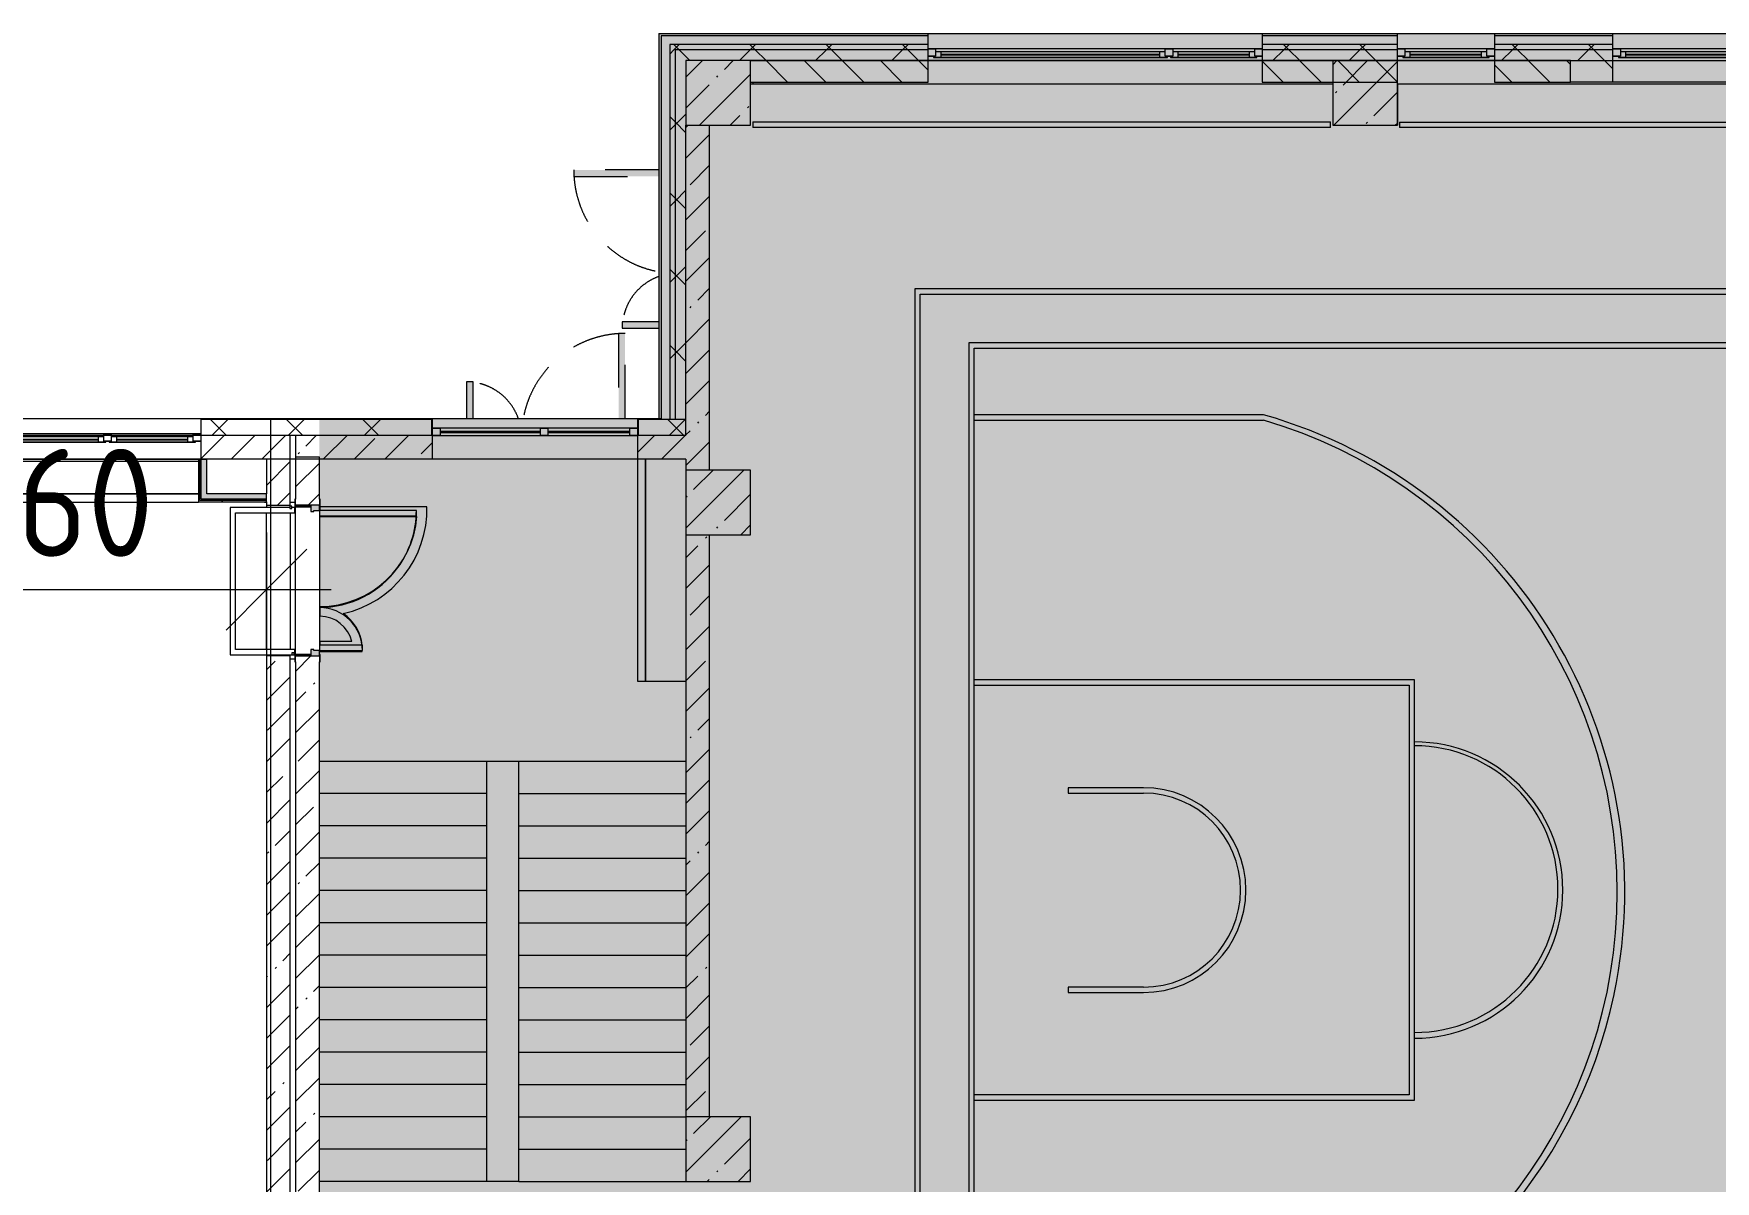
# Model space of a CAD drawing. Header units: millimetres. Extents: x 35157 to 232994, y -8553 to 29000.
# Drawn here: x 142094 to 157694, y 16700 to 27350 of the extents above; entities that cross this region are included whole.
import ezdxf

# ---------------------------------------------------------------- set-up
doc = ezdxf.new("R2010")
doc.units = ezdxf.units.MM
doc.linetypes.add('200_ШТРИХ__ш1_п0_6_', pattern=[800, 500, -300])
for name, color, linetype, lineweight in [('A-ANNO-DIMS', 7, 'Continuous', 9), ('A-ANNO-DIMS-500', 7, 'Continuous', 9), ('A-DETL-MBND-1', 7, '200_ШТРИХ__ш1_п0_6_', 9), ('A-GLAZ-2', 7, 'Continuous', 5), ('A-WALL', 7, 'Continuous', 9), ('A-WALL-9', 7, 'Continuous', 5), ('I-WALL-23', 7, 'Continuous', 5), ('S-COLS-1', 7, 'Continuous', 5), ('Оси', 7, 'Continuous', 9)]:
    doc.layers.add(name, color=color, linetype=linetype, lineweight=lineweight)
doc.layers.add('A-DETL-GENF-2', color=7, linetype='Continuous', lineweight=9, true_color=0xc0c0c0, transparency=0.4)
for name, color, linetype, lineweight, true_color in [('A-DOOR-4', 7, 'Continuous', 5, 0xe2e2e2), ('A-DOOR-5', 7, 'Continuous', 5, 0xb7b7b7), ('A-DOOR-FRAM-2', 7, 'Continuous', 5, 0xe2e2e2), ('A-DOOR-FRAM-3', 7, 'Continuous', 5, 0xaaaaaa), ('A-DOOR-FRAM-4', 7, 'Continuous', 5, 0xb7b7b7), ('A-FLOR-1', 7, 'Continuous', 5, 0xaaaaaa), ('A-FLOR-2', 7, 'Continuous', 5, 0xb7b7b7), ('A-GLAZ-3', 7, 'Continuous', 5, 0x737373), ('A-WALL-10', 7, 'Continuous', 9, 0x737373), ('A-WALL-11', 7, 'Continuous', 5, 0x737373), ('I-WALL-22', 7, 'Continuous', 9, 0xe7e7e7), ('I-WALL-24', 7, 'Continuous', 5, 0x737373), ('S-COLS-2', 7, 'Continuous', 5, 0x737373), ('S-STRS-2', 7, 'Continuous', 5, 0x737373)]:
    doc.layers.add(name, color=color, linetype=linetype, lineweight=lineweight, true_color=true_color)
doc.styles.add('ISOCPEUR_4', font='isocpeur.ttf', dxfattribs={"width": 0.9, "height": 1000})
doc.dimstyles.new('ISO-2_0_0_9К_Средний_округл2_1', dxfattribs={"dimscale": 304.8, "dimtxt": 995.981176, "dimasz": 2.46063, "dimexe": 1.968504, "dimexo": 0, "dimgap": 0, "dimtad": 1, "dimdec": 0, "dimrnd": 10, "dimzin": 0, "dimdsep": 46, "dimtxsty": 'ISOCPEUR_4', "dimblk1": 'OBLIQUE', "dimblk2": 'OBLIQUE', "dimsah": 1, "dimcen": 0.09, "dimdle": 1.968504, "dimazin": 0, "dimtfac": 1, "dimtdec": 4, "dimtix": 1, "dimtmove": 0, "dimatfit": 3, "dimfxl": 1, "dimtvp": 1, "dimtolj": 1, "dimtzin": 0, "dimarcsym": 2})
pattern_1 = [(45, (105984, 0), (-285.123, 285.123), []), (45, (106269.13, 0), (-285.123, 285.123), [504.031, -100.806, 16.764, -84.042])]
pattern_2 = [(45, (105984, 0), (-353.5534, 353.5534), []), (135, (105984, 0), (-353.5534, -353.5534), [])]
pattern_3 = [(45, (105984, 0), (-530.33, 530.33), []), (135, (105984, 0), (-530.33, -530.33), [])]

# ---------------------------------------------------------------- blocks, each defined once
blk = doc.blocks.new('BSC_Колонна _Прямоугольная - 600х600-V94-2_4_2_птичка')
at = {"layer": 'S-COLS-1'}
h = blk.add_hatch(dxfattribs=at)
h.set_pattern_fill('FP_104', color=256, style=0, pattern_type=2)
h.set_pattern_definition([(45, (-42460, -26800), (-285.123, 285.123), []), (45, (-42174.88, -26800), (-285.123, 285.123), [504.031, -100.806, 16.764, -84.042])])
h.paths.add_polyline_path([(-300, -300), (300, -300), (300, 300), (-300, 300), (-300, 39)])
at = {"layer": 'S-COLS-2'}
for p, q in [((300, 300), (-300, 300)), ((-300, 300), (-300, -300)), ((300, -300), (300, 300)), ((-300, -300), (300, -300))]:
    blk.add_line(p, q, dxfattribs=at)
blk = doc.blocks.new('BSC_Колонна _Прямоугольная - 600х600-V107-2_4_2_птичка')
at = {"layer": 'S-COLS-1'}
h = blk.add_hatch(dxfattribs=at)
h.set_pattern_fill('FP_114', color=256, style=0, pattern_type=2)
h.set_pattern_definition([(45, (-42460, -17000), (-285.123, 285.123), []), (45, (-42174.88, -17000), (-285.123, 285.123), [504.031, -100.806, 16.764, -84.042])])
h.paths.add_polyline_path([(-300, -300), (300, -300), (300, 300), (-300, 300)])
at = {"layer": 'S-COLS-2'}
for p, q in [((300, 300), (-300, 300)), ((-300, 300), (-300, -300)), ((300, -300), (300, 300)), ((-300, -300), (300, -300))]:
    blk.add_line(p, q, dxfattribs=at)
blk = doc.blocks.new('BSC_Колонна _Прямоугольная - 600х600-V108-2_4_2_птичка')
at = {"layer": 'S-COLS-1'}
h = blk.add_hatch(dxfattribs=at)
h.set_pattern_fill('FP_115', color=256, style=0, pattern_type=2)
h.set_pattern_definition([(45, (-42460, -23000), (-285.123, 285.123), []), (45, (-42174.88, -23000), (-285.123, 285.123), [504.031, -100.806, 16.764, -84.042])])
h.paths.add_polyline_path([(-300, -300), (300, -300), (300, 300), (-300, 300), (-300, -210)])
at = {"layer": 'S-COLS-2'}
for p, q in [((300, 300), (-300, 300)), ((-300, 300), (-300, -300)), ((300, -300), (300, 300)), ((-300, -300), (300, -300))]:
    blk.add_line(p, q, dxfattribs=at)
blk = doc.blocks.new('120_Окно_СКБ_2Ст - 120_Окно_СКБ_2Ст 3100х2500 _мал_створка слева_ 2-19089248-2_4_2_птичка')
at = {"layer": 'A-GLAZ-3'}
for p, q in [((-1550, -75), (-1550, -5)), ((-1550, -5), (-1480, -5)), ((1550, -5), (-1550, -5)), ((-1480, -75), (-1550, -75)), ((-1550, -75), (-1500, -75)), ((-1480, -75), (-1500, -75)), ((-1500, -75), (-1500, -85)), ((-1500, -85), (670, -85)), ((670, -85), (-1500, -85)), ((-1480, -5), (-1480, -75)), ((650, -35), (-1480, -35)), ((-1480, -35), (-1480, -75)), ((-1430, -85), (-1430, -35)), ((-1430, -55), (600, -55)), ((600, -65), (-1430, -65)), ((600, -85), (600, -35)), ((650, -75), (650, -5)), ((650, -5), (720, -5)), ((650, -75), (650, -35)), ((720, -75), (650, -75)), ((670, -75), (650, -75)), ((670, -75), (700, -75)), ((670, -85), (670, -75)), ((720, -75), (700, -75)), ((700, -75), (700, -85)), ((700, -85), (1500, -85)), ((1500, -85), (700, -85)), ((720, -5), (720, -75)), ((1480, -35), (720, -35)), ((720, -35), (720, -75)), ((770, -85), (770, -35)), ((770, -55), (1430, -55)), ((1430, -65), (770, -65)), ((1430, -85), (1430, -35)), ((1480, -75), (1480, -5)), ((1480, -5), (1550, -5)), ((1480, -75), (1480, -35)), ((1550, -75), (1480, -75)), ((1500, -75), (1480, -75)), ((1500, -75), (1550, -75)), ((1500, -85), (1500, -75)), ((1550, -5), (1550, -75))]:
    blk.add_line(p, q, dxfattribs=at)
blk = doc.blocks.new('120_Окно_СКБ_1Ст - 120_Окно_СКБ_1Ст 900х2500_h_-19906774-2_4_2_птичка')
at = {"layer": 'A-GLAZ-3'}
for p, q in [((-450, -75), (-450, -5)), ((-450, -5), (-380, -5)), ((450, -5), (-450, -5)), ((-380, -75), (-450, -75)), ((-450, -75), (-400, -75)), ((-380, -75), (-400, -75)), ((-400, -75), (-400, -85)), ((-400, -85), (400, -85)), ((400, -85), (-400, -85)), ((-380, -5), (-380, -75)), ((380, -35), (-380, -35)), ((-380, -35), (-380, -75)), ((-330, -85), (-330, -35)), ((-330, -55), (330, -55)), ((330, -65), (-330, -65)), ((330, -85), (330, -35)), ((380, -75), (380, -5)), ((380, -5), (450, -5)), ((380, -75), (380, -35)), ((450, -75), (380, -75)), ((400, -75), (380, -75)), ((400, -75), (450, -75)), ((400, -85), (400, -75)), ((450, -5), (450, -75))]:
    blk.add_line(p, q, dxfattribs=at)
blk = doc.blocks.new('120_Окно_СКБ_2Ст - 120_Окно_СКБ_2Ст 3100х2500 _мал_створка слева_ 2-22446355-2_4_2_птичка')
at = {"layer": 'A-GLAZ-2'}
for p, q in [((-1550, -127), (-1550, -57)), ((-1550, -57), (-1480, -57)), ((1550, -57), (-1550, -57)), ((-1480, -127), (-1550, -127)), ((-1550, -127), (-1500, -127)), ((-1480, -127), (-1500, -127)), ((-1500, -127), (-1500, -137)), ((-1500, -137), (670, -137)), ((670, -137), (-1500, -137)), ((-1480, -57), (-1480, -127)), ((650, -87), (-1480, -87)), ((-1480, -87), (-1480, -127)), ((-1430, -137), (-1430, -87)), ((-1430, -107), (600, -107)), ((600, -117), (-1430, -117)), ((600, -137), (600, -87)), ((650, -127), (650, -57)), ((650, -57), (720, -57)), ((650, -127), (650, -87)), ((720, -127), (650, -127)), ((670, -127), (650, -127)), ((670, -127), (700, -127)), ((670, -137), (670, -127)), ((720, -127), (700, -127)), ((700, -127), (700, -137)), ((700, -137), (1500, -137)), ((1500, -137), (700, -137)), ((720, -57), (720, -127)), ((1480, -87), (720, -87)), ((720, -87), (720, -127)), ((770, -137), (770, -87)), ((770, -107), (1430, -107)), ((1430, -117), (770, -117)), ((1430, -137), (1430, -87)), ((1480, -127), (1480, -57)), ((1480, -57), (1550, -57)), ((1480, -127), (1480, -87)), ((1550, -127), (1480, -127)), ((1500, -127), (1480, -127)), ((1500, -127), (1550, -127)), ((1500, -137), (1500, -127)), ((1550, -57), (1550, -127))]:
    blk.add_line(p, q, dxfattribs=at)
blk = doc.blocks.new('120_Окно_СКБ_2Ст - 120_Окно_СКБ_2Ст 1900х2400 глухое-23537524-2_4_2_птичка')
at = {"layer": 'A-GLAZ-3'}
for p, q in [((-950, 5), (-950, 75)), ((-950, 75), (-880, 75)), ((950, 75), (-950, 75)), ((-880, 5), (-950, 5)), ((-950, 5), (950, 5)), ((-880, 75), (-880, 5)), ((-120, 45), (-880, 45)), ((-120, 35), (-880, 35)), ((-120, 5), (-120, 75)), ((-120, 75), (-50, 75)), ((-50, 5), (-120, 5)), ((-50, 75), (-50, 5)), ((880, 45), (-50, 45)), ((880, 35), (-50, 35)), ((880, 5), (880, 75)), ((880, 75), (950, 75)), ((950, 5), (880, 5)), ((950, 75), (950, 5))]:
    blk.add_line(p, q, dxfattribs=at)
blk = doc.blocks.new('110_Дверь_СКБ_2Ст_Наружная - ДН-1_л__ Двухстворчатая 1350 х3200 _ЛК_ в свету с верхним остеклением 2-22448815-2_4_2_птичка')
at = {"layer": 'A-DETL-MBND-1'}
for points in [[(755, 79), (755, 869), (695, 869), (695, 79)], [(-655, 79), (-655, 419), (-715, 419), (-715, 79)]]:
    blk.add_hatch(color=256, dxfattribs=at).paths.add_polyline_path(points)
for p, q in [((755, 869), (695, 869)), ((695, 869), (695, 79)), ((755, 79), (755, 869)), ((-715, 419), (-715, 79)), ((-655, 419), (-715, 419)), ((-655, 79), (-655, 419))]:
    blk.add_line(p, q, dxfattribs=at)
for centre, radius, start, end in [((755, -91), 960, 90, 169.7202), ((-715, -91), 510, 19.6305, 90)]:
    blk.add_arc(centre, radius, start, end, dxfattribs=at)
blk = doc.blocks.new('110_Дверь_СКБ_2Ст - Д-1 Лестничная клетка EIS60-V184-2_4_2_птичка')
at = {"layer": 'A-DOOR-4'}
for points in [[(-587.5, 110), (-587.5, 1010), (-637.5, 1010), (-637.5, 110)], [(662.5, 510), (612.5, 510), (612.5, 110), (662.5, 110)], [(712.5, 30), (697.5, 30), (697.5, -110), (712.5, -110)]]:
    blk.add_hatch(color=256, dxfattribs=at).paths.add_polyline_path(points)
h = blk.add_hatch(color=256, dxfattribs=at)
h.paths.add_polyline_path([(712.5, 110), (662.5, 110), (662.5, 60), (652.5, 60), (654.4, 30), (712.5, 30), (712.5, 90.1)])
h.paths.add_polyline_path([(-627.5, 60), (-637.5, 60), (-637.5, 110), (-687.5, 110), (-687.5, 30), (-627.5, 30)])
at = {"layer": 'A-DOOR-FRAM-2'}
for points in [[(-672.5, 110), (-672.5, 118), (-742.5, 118), (-742.5, 110)], [(-672.5, 30), (-687.5, 30), (-687.5, -110), (-672.5, -110)], [(767.5, 110), (767.5, 118), (697.5, 118), (697.5, 110)], [(-672.5, -110), (-742.5, -110), (-742.5, -118), (-672.5, -118)], [(767.5, -118), (767.5, -110), (697.5, -110), (697.5, -118)]]:
    blk.add_hatch(color=256, dxfattribs=at).paths.add_polyline_path(points)
at = {"layer": 'A-DOOR-5'}
for p, q in [((-637.5, 1010), (-637.5, 110)), ((-587.5, 1010), (-637.5, 1010)), ((-587.5, 110), (-587.5, 1010)), ((662.5, 510), (612.5, 510)), ((612.5, 510), (612.5, 110)), ((662.5, 110), (662.5, 510)), ((-637.5, 110), (-587.5, 110)), ((612.5, 110), (662.5, 110))]:
    blk.add_line(p, q, dxfattribs=at)
for centre, radius, start, end in [((-637.5, 110), 900, 72, 90), ((-637.5, 110), 900, 54, 72), ((-637.5, 110), 900, 0, 54), ((662.5, 110), 400, 90, 180)]:
    blk.add_arc(centre, radius, start, end, dxfattribs=at)
at = {"layer": 'A-DOOR-FRAM-3'}
for p, q in [((-687.5, 110), (-687.5, 30)), ((-687.5, 30), (-627.5, 30)), ((-672.5, 30), (-687.5, 30)), ((-687.5, 30), (-687.5, -110)), ((-672.5, -110), (-672.5, 30)), ((-637.5, 60), (-637.5, 110)), ((-627.5, 60), (-637.5, 60)), ((-627.5, 30), (-627.5, 60)), ((662.5, 60), (652.5, 60)), ((652.5, 60), (652.5, 30)), ((652.5, 30), (712.5, 30)), ((662.5, 110), (662.5, 60)), ((712.5, 30), (697.5, 30)), ((697.5, 30), (697.5, -110)), ((712.5, 30), (712.5, 110)), ((712.5, -110), (712.5, 30)), ((-672.5, -110), (-742.5, -110)), ((-742.5, -110), (-742.5, -118)), ((-742.5, -118), (-672.5, -118)), ((-687.5, -110), (-672.5, -110)), ((-672.5, -118), (-672.5, -110)), ((697.5, -110), (712.5, -110)), ((767.5, -110), (697.5, -110)), ((697.5, -110), (697.5, -118)), ((697.5, -118), (767.5, -118)), ((767.5, -118), (767.5, -110))]:
    blk.add_line(p, q, dxfattribs=at)
at = {"layer": 'A-DOOR-FRAM-4'}
for p, q in [((-672.5, 118), (-742.5, 118)), ((-742.5, 118), (-742.5, 110)), ((-742.5, 110), (-672.5, 110)), ((-637.5, 110), (-687.5, 110)), ((-672.5, 110), (-672.5, 118)), ((712.5, 110), (662.5, 110)), ((767.5, 118), (697.5, 118)), ((697.5, 118), (697.5, 110)), ((697.5, 110), (767.5, 110)), ((767.5, 110), (767.5, 118))]:
    blk.add_line(p, q, dxfattribs=at)
blk = doc.blocks.new('110_Дверь_СКБ_2Ст_Наружная - ДН-1_л__ Двухстворчатая 1350 х3200 _ЛК_ в свету с верхним остеклением EI30-23529464-2_4_2_птичка')
at = {"layer": 'A-DETL-MBND-1'}
for points in [[(695, 512), (695, 125), (755, 125), (755, 915), (695, 915)], [(-715, 125), (-655, 125), (-655, 465), (-715, 465)]]:
    blk.add_hatch(color=256, dxfattribs=at).paths.add_polyline_path(points)
for p, q in [((755, 915), (695, 915)), ((695, 915), (695, 125)), ((755, 125), (755, 915)), ((-715, 465), (-715, 125)), ((-655, 465), (-715, 465)), ((-655, 125), (-655, 465))]:
    blk.add_line(p, q, dxfattribs=at)
for centre, radius, start, end in [((755, -45), 960, 90, 169.737), ((-715, -45), 510, 19.5984, 90)]:
    blk.add_arc(centre, radius, start, end, dxfattribs=at)
blk = doc.blocks.new('Зашивка приборов отопления22 - Зашивка приборов отопления-33321747-2_4_2_птичка')
at = {"layer": 'A-WALL-9'}
for p, q in [((37288, 26888), (34188, 26888)), ((34188, 26567), (37268, 26567)), ((37268, 26567), (34188, 26567)), ((34188, 26492), (37268, 26492))]:
    blk.add_line(p, q, dxfattribs=at)
blk = doc.blocks.new('Зашивка приборов отопления28 - Зашивка приборов отопления-33322877-2_4_2_птичка')
at = {"layer": 'A-WALL-11'}
for p, q in [((75401, 486), (73341, 486)), ((73341, 486), (73341, 411)), ((73341, 411), (73341, 36)), ((75401, 411), (73341, 411)), ((73341, 411), (73341, 36)), ((73341, 411), (75401, 411))]:
    blk.add_line(p, q, dxfattribs=at)
blk = doc.blocks.new('DIMBLOCK39-2_4_2_птичка')
at = {"layer": 'A-ANNO-DIMS-500'}
for p, q in [((144254, 22721), (144254, 21591)), ((144254, 22191), (144254, 22721)), ((139594, 22600), (139594, 21591)), ((139594, 22191), (139594, 22600)), ((138994, 22191), (144854, 22191))]:
    blk.add_line(p, q, dxfattribs=at)
at = {"layer": 'A-ANNO-DIMS-500', "lineweight": 20}
for p, q in [((139594, 22191), (139969, 22566)), ((144254, 22191), (144629, 22566)), ((139594, 22191), (139219, 21816)), ((144254, 22191), (143879, 21816))]:
    blk.add_line(p, q, dxfattribs=at)
at = {"layer": 'A-ANNO-DIMS-500', "color": 0, "insert": (140612, 23497), "char_height": 1000, "width": 3148.83, "attachment_point": 1, "line_spacing_factor": 1.149209, "style": 'ISOCPEUR_4'}
blk.add_mtext('4660', dxfattribs=at)
blk = doc.blocks.new('_Oblique')
at = {"color": 0, "linetype": 'ByBlock', "lineweight": -2}
blk.add_line((-0.5, -0.5), (0.5, 0.5), dxfattribs=at)

msp = doc.modelspace()

# ---------------------------------------------------------------- hatches: boundary and pattern name
at = {"layer": 'A-DETL-GENF-2'}
msp.add_hatch(color=256, dxfattribs=at).paths.add_polyline_path([(181824.9, -280), (181844, -280), (181844, 3300), (190844, 3300), (190844, 27350), (147894, 27350), (147894, 23778), (144744, 23778), (144744, -280), (180897.4, -280)])
at = {"layer": 'A-WALL-9'}
h = msp.add_hatch(dxfattribs=at)
h.set_pattern_fill('FP_89', color=256, style=0, pattern_type=2)
h.set_pattern_definition(pattern_2)
h.paths.add_polyline_path([(190787.9, 27200), (190844, 27200), (190844, 27250), (186334, 27250), (186334, 27200), (190172.6, 27200)])
h.paths.add_polyline_path([(182752.5, 27200), (183834, 27200), (183834, 27250), (182324, 27250), (182324, 27200)])
h.paths.add_polyline_path([(173477.3, 27200), (173944, 27200), (173941, 27250), (172144, 27250), (172144, 27200), (172549.7, 27200)])
h.paths.add_polyline_path([(174844, 27200), (180224, 27200), (180224, 27250), (174844, 27250)])
h.paths.add_polyline_path([(171244, 27200), (171244, 27250), (170164, 27250), (170164, 27200), (170939.2, 27200)])
h.paths.add_polyline_path([(155644.3, 27200), (156744.2, 27200), (156744.2, 27250), (155644.3, 27250)])
h.paths.add_polyline_path([(165844, 27200), (167024, 27200), (167024, 27250), (165844, 27250)])
h.paths.add_polyline_path([(163144, 27200), (163144, 27250), (161893.9, 27250), (161893.9, 27200), (162810.8, 27200)])
h.paths.add_polyline_path([(160492, 27200), (160993.9, 27200), (160993.9, 27250), (159844.2, 27250), (159844.2, 27200)])
h.paths.add_polyline_path([(148044, 27200), (150391, 27200), (150391, 27250), (147994, 27250), (147994, 27200)])
h.paths.add_polyline_path([(154744.3, 27200), (154744.3, 27250), (153491, 27250), (153491, 27200), (153999.3, 27200)])
h = msp.add_hatch(dxfattribs=at)
h.set_pattern_fill('FP_89', color=256, style=0, pattern_type=2)
h.set_pattern_definition(pattern_2)
h.paths.add_polyline_path([(147994, 23770), (148044, 23770), (148044, 27200), (147994, 27200), (147994, 23778)])
h = msp.add_hatch(dxfattribs=at)
h.set_pattern_fill('FP_89', color=256, style=0, pattern_type=2)
h.set_pattern_definition(pattern_2)
h.paths.add_polyline_path([(190184, 27100), (190844, 27100), (190844, 27200), (186334, 27200), (186334, 27100), (190172.6, 27100)])
h.paths.add_polyline_path([(173477.3, 27100), (173944, 27100), (173941, 27200), (172144, 27200), (172144, 27100), (172744, 27100)])
h.paths.add_polyline_path([(171244, 27100), (171244, 27200), (170164, 27200), (170164, 27100), (170939.2, 27100)])
h.paths.add_polyline_path([(174844, 27100), (180224, 27100), (180224, 27200), (174844, 27200)])
h.paths.add_polyline_path([(183834, 27100), (183834, 27200), (182324, 27200), (182324, 27100), (183680, 27100)])
h.paths.add_polyline_path([(163144, 27100), (163144, 27200), (161893.9, 27200), (161893.9, 27100), (162810.8, 27100)])
h.paths.add_polyline_path([(167024, 27100), (167024, 27200), (165844, 27200), (165844, 27100), (166984.6, 27100)])
h.paths.add_polyline_path([(159844.2, 27100), (160993.9, 27100), (160993.9, 27200), (159844.2, 27200)])
h.paths.add_polyline_path([(150391, 27100), (150391, 27200), (148044, 27200), (148044, 27100), (149361.7, 27100)])
h.paths.add_polyline_path([(153491, 27100), (154744.3, 27100), (154744.3, 27200), (153491, 27200)])
h.paths.add_polyline_path([(155644.3, 27100), (156744.2, 27100), (156744.2, 27200), (155644.3, 27200)])
h = msp.add_hatch(dxfattribs=at)
h.set_pattern_fill('FP_89', color=256, style=0, pattern_type=2)
h.set_pattern_definition(pattern_2)
h.paths.add_polyline_path([(148144, 23770), (148144, 27100), (148044, 27100), (148044, 23770)])
h = msp.add_hatch(dxfattribs=at)
h.set_pattern_fill('FP_99', color=256, style=0, pattern_type=2)
h.set_pattern_definition([(135, (105984, 0), (-176.7767, -176.7767), [])])
h.paths.add_polyline_path([(148744, 26900), (150391, 26900), (150391, 27100), (148744, 27100), (148744, 26947.7)])
h.paths.add_polyline_path([(156348.8, 26900), (156348.8, 27100), (155644.3, 27100), (155644.3, 26900), (155854.4, 26900)])
h.paths.add_polyline_path([(153491, 26900), (154744.3, 26900), (154744.3, 27100), (153491, 27100)])
h = msp.add_hatch(dxfattribs=at)
h.set_pattern_fill('FP_89', color=256, style=0, pattern_type=2)
h.set_pattern_definition(pattern_2)
h.paths.add_polyline_path([(139844, 23620), (140544, 23620), (140544, 23770), (139824, 23770), (139824, 23620)])
h.paths.add_polyline_path([(144744, 23620), (144744, 23770), (143644, 23770), (143644, 23620), (144724.1, 23620)])
h = msp.add_hatch(dxfattribs=at)
h.set_pattern_fill('FP_89', color=256, style=0, pattern_type=2)
h.set_pattern_definition(pattern_2)
h.paths.add_polyline_path([(147894, 23620), (148144, 23620), (148144, 23770), (147702, 23770), (147702, 23620), (147873.3, 23620)])
h.paths.add_polyline_path([(145786, 23620), (145786, 23770), (144744, 23770), (144744, 23620), (145651.7, 23620)])
at = {"layer": 'I-WALL-22'}
for points in [[(143649, 23029), (143699, 23029), (143699, 23399), (143649, 23399), (143649, 23368.5)], [(143699, 23029), (144254, 23029), (144254, 23079), (143699, 23079)]]:
    msp.add_hatch(color=256, dxfattribs=at).paths.add_polyline_path(points)
at = {"layer": 'I-WALL-23'}
h = msp.add_hatch(dxfattribs=at)
h.set_pattern_fill('FP_100', color=256, style=0, pattern_type=2)
h.set_pattern_definition([(135, (105984, 0), (-353.5534, -353.5534), [])])
h.paths.add_polyline_path([(186334, 26900), (186634, 26900), (186634, 27100), (186334, 27100), (186334, 26974.9)])
h.paths.add_polyline_path([(190184, 26900), (190184, 27100), (187134, 27100), (187134, 26900), (190172.6, 26900)])
h.paths.add_polyline_path([(179524, 26900), (179524, 27100), (176794, 27100), (176794, 26900), (179042.4, 26900)])
h.paths.add_polyline_path([(173944, 26900), (173941, 27100), (172744, 27100), (172744, 26900), (173941, 26900)])
h.paths.add_polyline_path([(180224, 26900), (180224, 27100), (180024, 27100), (180024, 26900)])
h.paths.add_polyline_path([(174844, 26900), (176294, 26900), (176294, 27100), (174844, 27100)])
h.paths.add_polyline_path([(182734, 26900), (182734, 27100), (182324, 27100), (182324, 26900)])
h.paths.add_polyline_path([(183834, 26900), (183834, 27100), (183234, 27100), (183234, 26900), (183680, 26900)])
h.paths.add_polyline_path([(162347, 26900), (163144, 26900), (163144, 27100), (161893.9, 27100), (161893.9, 26900)])
h.paths.add_polyline_path([(159844.2, 26900), (160993.9, 26900), (160993.9, 27100), (159844.2, 27100)])
h.paths.add_polyline_path([(165844, 26900), (167044, 26900), (167044, 27100), (165844, 27100)])
h.paths.add_polyline_path([(170448.8, 26900), (171244, 26900), (171244, 27100), (170144, 27100), (170144, 26900)])
h.paths.add_polyline_path([(156348.8, 26900), (156744.2, 26900), (156744.2, 27100), (156348.8, 27100)])
h = msp.add_hatch(dxfattribs=at)
h.set_pattern_fill('FP_97', color=256, style=0, pattern_type=2)
h.set_pattern_definition(pattern_1)
h.paths.add_polyline_path([(148364, 23300), (148364, 26500), (148144, 26500), (148144, 23300)])
h = msp.add_hatch(dxfattribs=at)
h.set_pattern_fill('FP_97', color=256, style=0, pattern_type=2)
h.set_pattern_definition(pattern_1)
h.paths.add_polyline_path([(143796.6, 23400), (144474, 23400), (144474, 23620), (143644, 23620), (143644, 23400)])
h.paths.add_polyline_path([(139594, 23400), (140544, 23400), (140544, 23620), (139594, 23620)])
h = msp.add_hatch(dxfattribs=at)
h.set_pattern_fill('FP_97', color=256, style=0, pattern_type=2)
h.set_pattern_definition(pattern_1)
h.paths.add_polyline_path([(144524, 23400), (144744, 23400), (144744, 23620), (144524, 23620)])
h = msp.add_hatch(dxfattribs=at)
h.set_pattern_fill('FP_97', color=256, style=0, pattern_type=2)
h.set_pattern_definition(pattern_1)
h.paths.add_polyline_path([(148144, 23400), (148144, 23620), (147694, 23620), (147694, 23400), (147970.5, 23400)])
h.paths.add_polyline_path([(145651.7, 23400), (145794, 23400), (145789, 23620), (144744, 23620), (144744, 23400)])
h = msp.add_hatch(dxfattribs=at)
h.set_pattern_fill('FP_97', color=256, style=0, pattern_type=2)
h.set_pattern_definition(pattern_1)
h.paths.add_polyline_path([(144724.1, 10450), (144744, 10450), (144744, 12125), (144524, 12125), (144524, 10450)])
h.paths.add_polyline_path([(144524, 13525), (144744, 13525), (144744, 21575), (144524, 21575), (144524, 13534.8)])
h.paths.add_polyline_path([(144744, 22975), (144744, 23420.3), (144524, 23420.3), (144524, 22975), (144724.1, 22975)])
h = msp.add_hatch(dxfattribs=at)
h.set_pattern_fill('FP_97', color=256, style=0, pattern_type=2)
h.set_pattern_definition(pattern_1)
h.paths.add_polyline_path([(144254, 11200), (144474, 11200), (144474, 12125), (144254, 12125), (144254, 11221)])
h.paths.add_polyline_path([(144474, 13525), (144474, 21575), (144254, 21575), (144254, 13525)])
h.paths.add_polyline_path([(144474, 22975), (144474, 23400), (144254, 23400), (144254, 22975)])
h = msp.add_hatch(dxfattribs=at)
h.set_pattern_fill('FP_188', color=256, style=0, pattern_type=2)
h.set_pattern_definition(pattern_3)
h.paths.add_polyline_path([(143636.5, 23004), (144254, 23004), (144254, 23016.5), (143636.5, 23016.5)])
h = msp.add_hatch(dxfattribs=at)
h.set_pattern_fill('FP_188', color=256, style=0, pattern_type=2)
h.set_pattern_definition(pattern_3)
h.paths.add_polyline_path([(143796.6, 23016.5), (144254, 23016.5), (144254, 23029), (143649, 23029), (143649, 23016.5), (143699, 23016.5)])
h = msp.add_hatch(dxfattribs=at)
h.set_pattern_fill('FP_97', color=256, style=0, pattern_type=2)
h.set_pattern_definition(pattern_1)
h.paths.add_polyline_path([(148364, 17300), (148364, 22700), (148144, 22700), (148144, 17300)])
at = {"layer": 'S-COLS-1'}
h = msp.add_hatch(dxfattribs=at)
h.set_pattern_fill('FP_97', color=256, style=0, pattern_type=2)
h.set_pattern_definition(pattern_1)
h.paths.add_polyline_path([(154744, 26500), (154744, 27100), (154144, 27100), (154144, 26500)])

# ---------------------------------------------------------------- linework, layer by layer
at = {"layer": 'A-DETL-MBND-1'}
msp.add_line((144524, 23619.7), (144474, 23619.7), dxfattribs=at)
at = {"layer": 'A-FLOR-1'}
for p, q in [((143624, 23380), (140544, 23380)), ((144524, 23400), (144474, 23400)), ((140544, 23079), (143624, 23079)), ((144234, 23003), (143624, 23003)), ((144469, 22954.3), (143917.4, 22954.3)), ((143917.4, 22954.3), (143917.4, 21584.5)), ((144234, 23000), (144234, 23003)), ((144254, 23000), (144234, 23000)), ((144516, 23000), (144474, 23000)), ((144517.4, 22954.3), (144489, 22954.3)), ((144517.4, 22904.3), (144517.4, 22954.3)), ((143967.4, 21634.5), (143967.4, 22904.3)), ((143967.4, 22904.3), (144517.4, 22904.3)), ((143917.4, 21584.5), (144516, 21584.5)), ((144517.4, 21634.5), (143967.4, 21634.5)), ((144473.3, 21550), (144516, 21550)), ((144517.4, 21590), (144517.4, 21634.5))]:
    msp.add_line(p, q, dxfattribs=at)
at = {"layer": 'A-FLOR-2'}
for p, q in [((148764, 26880), (148744, 26880)), ((154744.3, 26880), (154744.3, 26500)), ((170624, 24981.3), (150267.6, 24981.3)), ((150267.6, 24981.3), (150267.6, 13824.4)), ((150317.6, 13874.4), (150317.6, 24931.3)), ((150317.6, 24931.3), (170574, 24931.3)), ((170124, 24481.3), (150767.6, 24481.3)), ((150767.6, 24481.3), (150767.6, 14324.4)), ((150817.6, 14374.4), (150817.6, 24431.3)), ((150817.6, 24431.3), (160420.8, 24431.3)), ((153503.7, 23812.8), (150814, 23812.8)), ((150814, 23812.8), (150814, 23762.8)), ((150814, 23762.8), (153503.7, 23762.8)), ((145742.2, 22959.2), (144747.4, 22959.2)), ((144747.4, 22959.2), (144747.4, 22925)), ((144747.4, 22869.2), (145649.7, 22869.2)), ((144747.4, 22034.2), (144747.4, 21944.2)), ((145044.5, 21708.1), (144747.4, 21708.1)), ((144747.4, 21708.1), (144747.4, 21675)), ((144747.4, 21625), (144747.4, 21618.1)), ((144747.4, 21618.1), (145141.8, 21618.1)), ((154903.7, 21352.8), (150814, 21352.8)), ((150814, 21352.8), (150814, 21302.8)), ((150814, 21302.8), (154853.7, 21302.8)), ((154853.7, 21302.8), (154853.7, 17502.8)), ((154903.7, 17452.8), (154903.7, 21352.8)), ((151689, 20352.8), (151689, 20302.8)), ((152389, 20352.8), (151689, 20352.8)), ((151689, 20302.8), (152389, 20302.8)), ((152389, 18502.8), (151689, 18502.8)), ((151689, 18502.8), (151689, 18452.8)), ((151689, 18452.8), (152389, 18452.8)), ((154853.7, 17502.8), (150814, 17502.8)), ((150814, 17502.8), (150814, 17452.8)), ((150814, 17452.8), (154903.7, 17452.8))]:
    msp.add_line(p, q, dxfattribs=at)
for centre, radius, start, end in [((152249, 19382.8), 4604.2, 348.13013, 74.18669), ((152219.5, 19382.8), 4564.4, 286.34112, 73.65888), ((144747.4, 22939.2), 995, 282.67054, 1.1511), ((144747.4, 22939.2), 905, 270, 355.56313), ((144747.4, 21639.2), 305, 13.0427, 90), ((144747.4, 21639.2), 395, 5.20117, 56.45952), ((144747.4, 21639.2), 395, 356.92799, 357.93552), ((154903.7, 19402.8), 1375, 270, 90), ((154903.7, 19411.7), 1330, 270, 90), ((152389, 19402.8), 950, 270, 90), ((152389, 19402.8), 900, 270, 90), ((152249, 19382.8), 4604.2, 285.81331, 348.1026)]:
    msp.add_arc(centre, radius, start, end, dxfattribs=at)
at = {"layer": 'A-WALL'}
for p, q in [((145789, 23773), (143644, 23773)), ((145786, 23770), (143644, 23770)), ((144474, 23620), (143644, 23620)), ((143636.5, 23016.5), (143636.5, 23399)), ((143649, 23029), (143649, 23399)), ((144254, 23016.5), (143636.5, 23016.5)), ((144254, 23029), (143649, 23029)), ((144254, 23004), (144254, 23079))]:
    msp.add_line(p, q, dxfattribs=at)
at = {"layer": 'A-WALL-10'}
for p, q in [((147914, 27330), (147914, 23779.7)), ((150391, 27330), (147914, 27330)), ((154744.3, 27330), (153491, 27330)), ((156744.2, 27330), (155644.3, 27330)), ((147994, 27250), (147994, 23770)), ((150391, 27250), (147994, 27250)), ((148044, 27200), (148044, 23770)), ((150391, 27200), (148044, 27200)), ((154744.3, 27250), (153491, 27250)), ((154744.3, 27200), (153491, 27200)), ((156744.2, 27250), (155644.3, 27250)), ((156744.2, 27200), (155644.3, 27200)), ((150391, 27100), (148744, 27100)), ((148744, 27100), (150391, 27100)), ((154744.3, 27100), (153491, 27100)), ((153491, 27100), (154744.3, 27100)), ((156348.8, 27100), (155644.3, 27100)), ((155644.3, 27100), (156744.2, 27100)), ((156348.8, 26900), (156348.8, 27100)), ((145786, 23620), (145786, 23770)), ((145789, 23620), (145789, 23773)), ((147699, 23773), (147699, 23620)), ((147914, 23773), (147699, 23773)), ((147702, 23770), (147702, 23620)), ((148144, 23770), (147702, 23770)), ((147894, 23778), (147914, 23778)), ((147914, 23778), (147914, 23770)), ((145794, 23620), (144524, 23620)), ((148144, 23620), (147694, 23620))]:
    msp.add_line(p, q, dxfattribs=at)
at = {"layer": 'A-WALL-11'}
for p, q in [((147894, 27350), (147894, 23778)), ((147894, 27350), (161893.9, 27350)), ((150391, 27100), (150391, 27350)), ((153491, 27350), (153491, 27100)), ((154744.3, 27100), (154744.3, 27350)), ((155644.3, 27350), (155644.3, 27100)), ((156744.2, 27100), (156744.2, 27350)), ((150391, 26900), (150391, 27100)), ((153491, 27100), (150391, 27100)), ((153491, 27100), (153491, 26900)), ((154744.3, 26900), (154744.3, 27100)), ((155644.3, 27100), (154744.3, 27100)), ((155644.3, 27100), (155644.3, 26900)), ((148744, 26900), (150391, 26900)), ((153491, 26900), (154744.3, 26900)), ((155644.3, 26900), (156348.8, 26900)), ((148144, 23620), (148144, 26500)), ((145794, 23620), (145794, 23778)), ((147694, 23778), (147694, 23620))]:
    msp.add_line(p, q, dxfattribs=at)
at = {"layer": 'A-WALL-9'}
for p, q in [((139844, 23778), (147894, 23778)), ((143644, 23778), (143644, 23620)), ((144524, 23620), (139824, 23620)), ((144469, 22965), (144469, 22945)), ((144489, 22965), (144469, 22965)), ((144469, 22945), (144489, 22945)), ((144489, 22945), (144489, 22965)), ((144509, 21605), (144489, 21605)), ((144489, 21605), (144489, 21585)), ((144489, 21585), (144509, 21585)), ((144509, 21585), (144509, 21605))]:
    msp.add_line(p, q, dxfattribs=at)
at = {"layer": 'I-WALL-23'}
for p, q in [((143644, 23620), (143644, 23400)), ((144474, 22965), (144474, 23620)), ((144524, 23620), (144524, 23030)), ((144744, 23420.3), (144524, 23420.3)), ((144474, 23400), (139594, 23400)), ((143624, 23399), (143624, 23004)), ((143699, 23399), (143624, 23399)), ((143699, 23079), (143699, 23399)), ((144254, 23400), (144254, 23079)), ((143624, 23004), (144254, 23004)), ((144254, 23079), (143699, 23079)), ((144254, 23004), (144254, 22954.3)), ((144254, 22975), (144474, 22975)), ((144524, 21590), (144524, 22960)), ((144254, 21634.5), (144254, 22904.3)), ((144474, 22904.3), (144474, 21634.5)), ((144254, 21584.5), (144254, 13518)), ((144474, 21575), (144254, 21575)), ((144474, 11200), (144474, 21584.5)), ((144524, 21520), (144524, 13580))]:
    msp.add_line(p, q, dxfattribs=at)
at = {"layer": 'I-WALL-24'}
for p, q in [((150391, 27100), (153491, 27100)), ((154744.3, 27100), (155644.3, 27100)), ((156744.2, 26900), (156744.2, 27100)), ((156744.2, 27100), (159844.2, 27100)), ((148764, 26900), (148764, 26880)), ((154144, 26880), (148764, 26880)), ((160144, 26880), (154744, 26880)), ((172144, 26900), (156348.8, 26900)), ((148765, 26530), (154124, 26530)), ((148765, 26530), (148765, 26480)), ((154124, 26480), (154124, 26530)), ((154765.3, 26529), (160123, 26529)), ((154765.3, 26529), (154765.3, 26479)), ((148364, 23300), (148364, 26500)), ((154124, 26480), (148765, 26480)), ((160123, 26479), (154765.3, 26479)), ((145794, 23400), (145794, 23620)), ((147694, 23620), (147694, 23400)), ((144744, 23030), (144744, 23420.3)), ((148144, 23400), (144524, 23400)), ((148144, 23400), (148144, 23300)), ((144744, 22875), (144744, 21675)), ((148144, 22700), (148144, 17300)), ((148364, 17300), (148364, 22700)), ((144744, 15200), (144744, 21520))]:
    msp.add_line(p, q, dxfattribs=at)
at = {"layer": 'S-COLS-2'}
for p, q in [((154744, 27100), (154144, 27100)), ((154144, 27100), (154144, 26500)), ((154744, 26500), (154744, 27100)), ((154144, 26500), (154744, 26500))]:
    msp.add_line(p, q, dxfattribs=at)
at = {"layer": 'S-STRS-2'}
for p, q in [((144744, 22875), (144744, 21675)), ((144744, 20600), (146594, 20600)), ((146294, 20600), (146294, 20300)), ((146594, 20600), (148144, 20600)), ((146594, 20300), (146594, 20600)), ((146594, 20600), (148144, 20600)), ((146294, 20300), (144744, 20300)), ((146294, 20300), (144744, 20300)), ((146294, 20300), (146294, 20000)), ((146594, 20000), (146594, 20300)), ((146594, 20300), (148144, 20300)), ((146594, 20300), (148144, 20300)), ((146294, 20000), (144744, 20000)), ((146294, 20000), (144744, 20000)), ((146294, 20000), (146294, 19700)), ((146594, 19700), (146594, 20000)), ((146594, 20000), (148144, 20000)), ((146594, 20000), (148144, 20000)), ((146294, 19700), (144744, 19700)), ((146294, 19700), (144744, 19700)), ((146294, 19700), (146294, 19400)), ((146594, 19400), (146594, 19700)), ((146594, 19700), (148144, 19700)), ((146594, 19700), (148144, 19700)), ((146294, 19400), (144744, 19400)), ((146294, 19400), (144744, 19400)), ((146294, 19400), (146294, 19100)), ((146594, 19100), (146594, 19400)), ((146594, 19400), (148144, 19400)), ((146594, 19400), (148144, 19400)), ((146294, 19100), (144744, 19100)), ((146294, 19100), (144744, 19100)), ((146294, 19100), (146294, 18800)), ((146594, 18800), (146594, 19100)), ((146594, 19100), (148144, 19100)), ((146594, 19100), (148144, 19100)), ((146294, 18800), (144744, 18800)), ((146294, 18800), (144744, 18800)), ((146294, 18800), (146294, 18500)), ((146594, 18500), (146594, 18800)), ((146594, 18800), (148144, 18800)), ((146594, 18800), (148144, 18800)), ((146294, 18500), (144744, 18500)), ((146294, 18500), (144744, 18500)), ((146294, 18500), (146294, 18200)), ((146594, 18200), (146594, 18500)), ((146594, 18500), (148144, 18500)), ((146594, 18500), (148144, 18500)), ((146294, 18200), (144744, 18200)), ((146294, 18200), (144744, 18200)), ((146294, 18200), (146294, 17900)), ((146594, 17900), (146594, 18200)), ((146594, 18200), (148144, 18200)), ((146594, 18200), (148144, 18200)), ((146294, 17900), (144744, 17900)), ((146294, 17900), (144744, 17900)), ((146294, 17900), (146294, 17600)), ((146594, 17600), (146594, 17900)), ((146594, 17900), (148144, 17900)), ((146594, 17900), (148144, 17900)), ((146294, 17600), (144744, 17600)), ((146294, 17600), (144744, 17600)), ((146294, 17600), (146294, 17300)), ((146594, 17300), (146594, 17600)), ((146594, 17600), (148144, 17600)), ((146594, 17600), (148144, 17600)), ((146294, 17300), (144744, 17300)), ((146294, 17300), (144744, 17300)), ((146294, 17300), (146294, 17000)), ((146594, 17000), (146594, 17300)), ((146594, 17300), (148144, 17300)), ((146594, 17300), (148144, 17300)), ((146294, 17000), (144744, 17000)), ((146294, 17000), (144744, 17000)), ((146294, 17000), (146294, 16700)), ((146594, 16700), (146594, 17000)), ((146594, 17000), (148144, 17000)), ((146594, 17000), (148144, 17000)), ((146294, 16700), (144744, 16700)), ((146294, 16700), (144744, 16700)), ((146594, 16700), (146294, 16700)), ((146594, 16700), (148144, 16700)), ((146594, 16700), (148144, 16700))]:
    msp.add_line(p, q, dxfattribs=at)
at = {"layer": 'Оси'}
msp.add_line((144294, 11277.7), (144294, 23777.7), dxfattribs=at)

# ---------------------------------------------------------------- block references
at = {"layer": 'A-DETL-MBND-1', "rotation": 89.9999999999999}
msp.add_blockref('110_Дверь_СКБ_2Ст_Наружная - ДН-1_л__ Двухстворчатая 1350 х3200 _ЛК_ в свету с верхним остеклением EI30-23529464-2_4_2_птичка', (148019, 25330.5), dxfattribs=at)
at = {"layer": 'A-DETL-MBND-1'}
msp.add_blockref('110_Дверь_СКБ_2Ст_Наружная - ДН-1_л__ Двухстворчатая 1350 х3200 _ЛК_ в свету с верхним остеклением 2-22448815-2_4_2_птичка', (146824.5, 23698.7), dxfattribs=at)
at = {"layer": 'A-DOOR-5', "rotation": 269.9999999999999}
msp.add_blockref('110_Дверь_СКБ_2Ст - Д-1 Лестничная клетка EIS60-V184-2_4_2_птичка', (144634, 22287.5), dxfattribs=at)
at = {"layer": 'A-GLAZ-2'}
msp.add_blockref('120_Окно_СКБ_2Ст - 120_Окно_СКБ_2Ст 3100х2500 _мал_створка слева_ 2-22446355-2_4_2_птичка', (142094, 23695), dxfattribs=at)
at = {"layer": 'A-GLAZ-3'}
for name, p in [('120_Окно_СКБ_2Ст - 120_Окно_СКБ_2Ст 3100х2500 _мал_створка слева_ 2-19089248-2_4_2_птичка', (151941, 27215)), ('120_Окно_СКБ_1Ст - 120_Окно_СКБ_1Ст 900х2500_h_-19906774-2_4_2_птичка', (155194.3, 27215)), ('120_Окно_СКБ_2Ст - 120_Окно_СКБ_2Ст 3100х2500 _мал_створка слева_ 2-19089248-2_4_2_птичка', (158294.2, 27215))]:
    msp.add_blockref(name, p, dxfattribs=at)
at = {"layer": 'A-GLAZ-3', "rotation": 180}
msp.add_blockref('120_Окно_СКБ_2Ст - 120_Окно_СКБ_2Ст 1900х2400 глухое-23537524-2_4_2_птичка', (146744, 23695), dxfattribs=at)
at = {"layer": 'A-WALL-11', "rotation": 89.9999999999998}
msp.add_blockref('Зашивка приборов отопления28 - Зашивка приборов отопления-33322877-2_4_2_птичка', (148179.9, -52001), dxfattribs=at)
at = {"layer": 'A-WALL-9'}
msp.add_blockref('Зашивка приборов отопления22 - Зашивка приборов отопления-33321747-2_4_2_птичка', (106356.2, -3488.4), dxfattribs=at)
at = {"layer": 'S-COLS-2'}
for name, p in [('BSC_Колонна _Прямоугольная - 600х600-V94-2_4_2_птичка', (148444, 26800)), ('BSC_Колонна _Прямоугольная - 600х600-V108-2_4_2_птичка', (148444, 23000)), ('BSC_Колонна _Прямоугольная - 600х600-V107-2_4_2_птичка', (148444, 17000))]:
    msp.add_blockref(name, p, dxfattribs=at)

# ---------------------------------------------------------------- dimensions: what is measured, and where the dimension line sits
at = {"layer": 'A-ANNO-DIMS'}
dim = msp.add_linear_dim(base=(144254, 22191), p1=(139594, 22600), p2=(144254, 22721.3), dimstyle='ISO-2_0_0_9К_Средний_округл2_1', override={"dimpost": '<>', "dimfxl": 4661.578965}, dxfattribs=at)
dim.commit()
dim.dimension.update_dxf_attribs({"geometry": 'DIMBLOCK39-2_4_2_птичка', "text_midpoint": (141924, 22691)})

doc.saveas('drawing.dxf')
